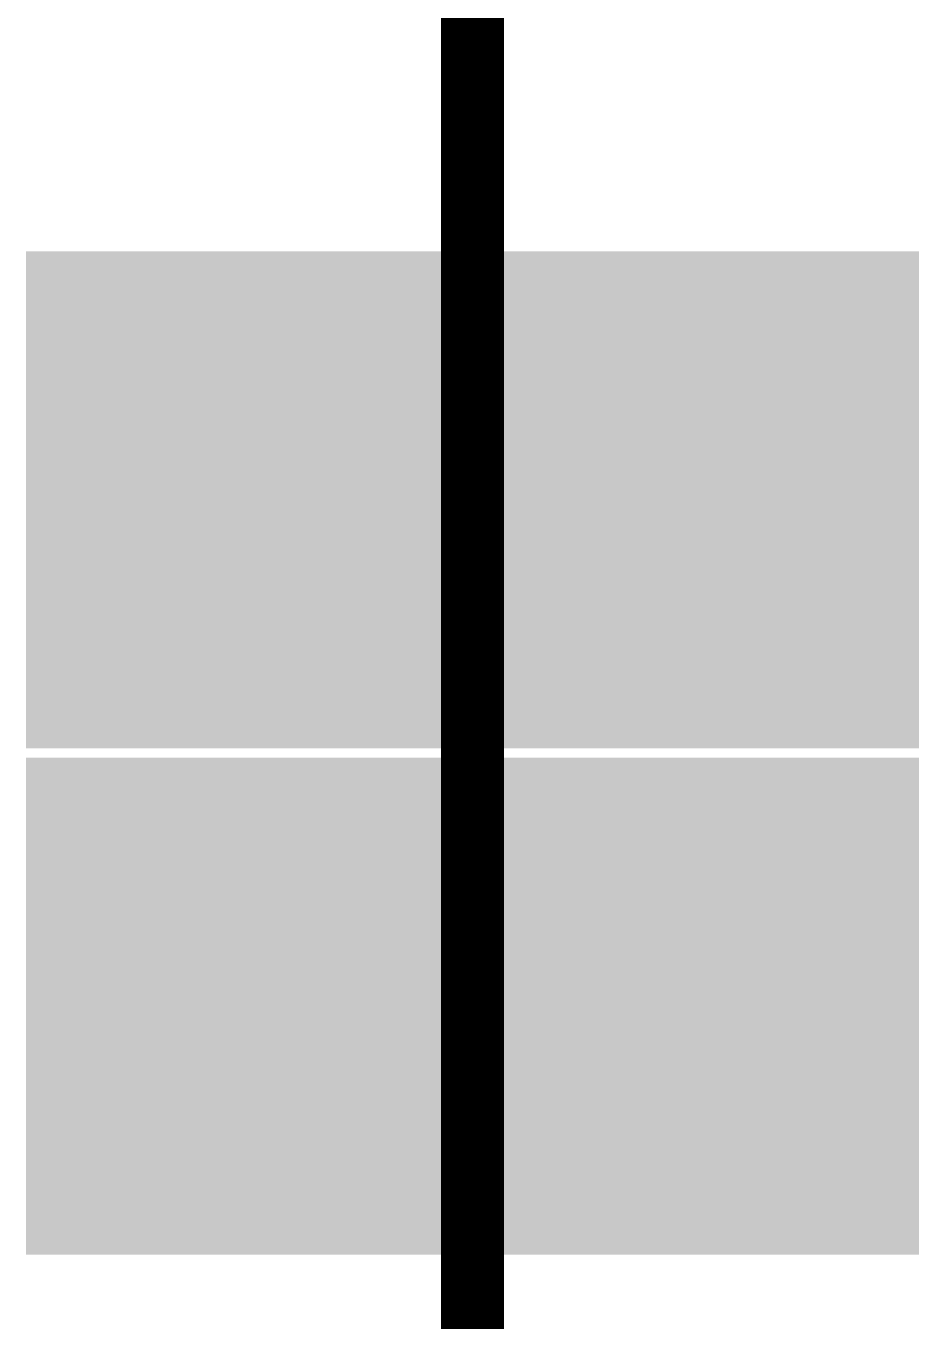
# Model space of a CAD drawing. Extents: x -28 to 79, y -23 to 28.
# Drawn here: x 19.928 to 21.732, y 13.894 to 16.509 of the extents above; entities that cross this region are included whole.
import ezdxf

# ---------------------------------------------------------------- set-up
doc = ezdxf.new("R2010")
doc.units = 0
for name, color, linetype in [('1', 12, 'CONTINUOUS'), ('29', 253, 'CONTINUOUS'), ('31', 253, 'CONTINUOUS'), ('51', 53, 'CONTINUOUS')]:
    doc.layers.add(name, color=color, linetype=linetype)

# ---------------------------------------------------------------- blocks, each defined once
blk = doc.blocks.new('RECT')
blk.add_solid([(-0.5, -0.5), (0.5, -0.5), (-0.5, 0.5), (0.5, 0.5)])

msp = doc.modelspace()

# ---------------------------------------------------------------- linework, layer by layer
at = {"layer": '51', "const_width": 0.127}
msp.add_lwpolyline([(20.83, 4.83), (20.83, 18.03)], dxfattribs=at)

# ---------------------------------------------------------------- block references
at = {"layer": '1', "xscale": 0.8, "yscale": 1.6, "rotation": 90}
for p in [(20.83, 15.5522), (20.83, 14.53)]:
    msp.add_blockref('RECT', p, dxfattribs=at)
at = {"layer": '29', "xscale": 1.0032, "yscale": 1.8032, "rotation": 90}
for p in [(20.83, 15.5522), (20.83, 14.53)]:
    msp.add_blockref('RECT', p, dxfattribs=at)
at = {"layer": '31', "xscale": 0.8, "yscale": 1.6, "rotation": 90}
for p in [(20.83, 15.5522), (20.83, 14.53)]:
    msp.add_blockref('RECT', p, dxfattribs=at)

doc.saveas('drawing.dxf')
